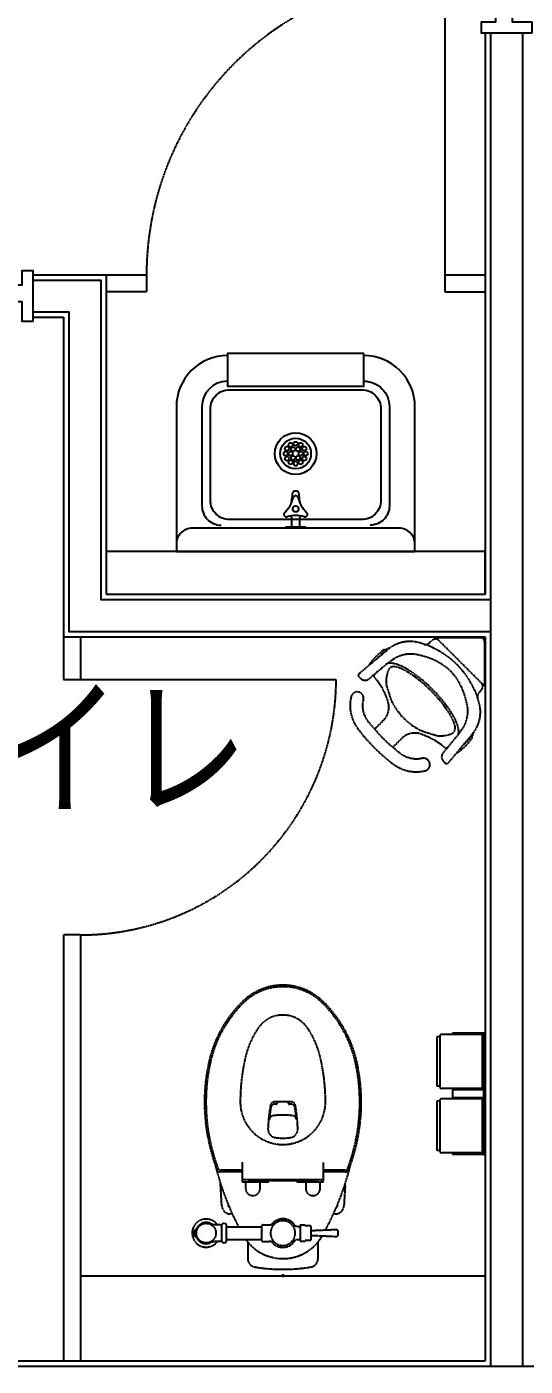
# Model space of a CAD drawing. Header units: millimetres. Extents: x 0 to 181737, y 0 to 59400.
# Drawn here: x 118759 to 119929, y 29192 to 32337 of the extents above; entities that cross this region are included whole.
import ezdxf
from ezdxf.enums import TextEntityAlignment as Align

# ---------------------------------------------------------------- set-up
doc = ezdxf.new("R2010")
doc.units = ezdxf.units.MM
doc.header["$LTSCALE"] = 0.2
doc.linetypes.add('HIDDEN', pattern=[9.525, 6.35, -3.175])
for name, color, linetype in [('A_什器', 9, 'HIDDEN'), ('A_室名', 8, 'Continuous'), ('A_建築', 8, 'Continuous')]:
    doc.layers.add(name, color=color, linetype=linetype)
doc.styles.get("Standard").update_dxf_attribs({"font": 'simplex.shx', "width": 0.8, "bigfont": 'extfont2.shx'})

# ---------------------------------------------------------------- blocks, each defined once
blk = doc.blocks.new('INS-GZ54L')
at = {"color": 0}
for p, q in [((-51, 133.5), (-58, 133.5)), ((-58, 133.5), (-58, 17.5)), ((-51, 135), (-51, 16)), ((49.4, 139), (-47, 139)), ((52, 142.5), (-21, 142.5)), ((-21, 142.5), (-21, 140)), ((52.5, 140), (-21, 140)), ((49.4, 12), (49.4, 139)), ((53.5, 139), (53.5, -139)), ((56, 138.5), (56, -138.5)), ((56, 125.3), (56, 120.8)), ((56, 77.8), (56, 73.3)), ((-51, 17.5), (-58, 17.5)), ((49.4, 12), (-47, 12)), ((-21, 8.8), (-21, -8.7)), ((51, 9.3), (-20.5, 9.3)), ((-18.5, 12), (-18.5, 9.3)), ((6.5, 12), (6.5, 9.3)), ((51.5, 11), (41.5, 11)), ((41.5, 11), (41.5, 9.5)), ((51.5, 9.5), (41.5, 9.5)), ((51.5, 8.8), (51.5, -8.7)), ((52, 9), (52, -9)), ((53.5, 9), (53.5, -9)), ((56, 30.3), (56, 25.8)), ((-51, -17.5), (-58, -17.5)), ((-58, -17.5), (-58, -133.5)), ((-51, -16), (-51, -135)), ((49.4, -12), (-47, -12)), ((51, -9.2), (-20.5, -9.2)), ((-18.5, -9.2), (-18.5, -12)), ((6.5, -9.2), (6.5, -12)), ((51.5, -9.5), (41.5, -9.5)), ((41.5, -9.5), (41.5, -11)), ((51.5, -11), (41.5, -11)), ((49.4, -139), (49.4, -12)), ((56, -25.7), (56, -30.2)), ((56, -73.2), (56, -77.7)), ((56, -120.7), (56, -125.2)), ((-51, -133.5), (-58, -133.5)), ((49.4, -139), (-47, -139)), ((52.5, -140), (-21, -140)), ((-21, -140), (-21, -142.5)), ((52, -142.5), (-21, -142.5))]:
    blk.add_line(p, q, dxfattribs=at)
for centre, radius, start, end in [((-47, 135), 4, 90, 180), ((52, 138.5), 4, 0, 90), ((52.5, 139), 1, 0, 90), ((-47, 16), 4, 180, 270), ((-20.5, 8.8), 0.5, 90, 180), ((51, 8.8), 0.5, 0, 90), ((51.5, 9), 2, 0, 90), ((51.5, 9), 0.5, 0, 90), ((-47, -16), 4, 90, 180), ((-20.5, -8.7), 0.5, 180, 270), ((51, -8.7), 0.5, 270, 0), ((51.5, -9), 0.5, 270, 0), ((51.5, -9), 2, 270, 0), ((-47, -135), 4, 180, 270), ((52, -138.5), 4, 270, 0), ((52.5, -139), 1, 270, 0)]:
    blk.add_arc(centre, radius, start, end, dxfattribs=at)

msp = doc.modelspace()

# ---------------------------------------------------------------- linework, layer by layer
at = {"layer": 'A_什器'}
for points in [[(119039.8, 31755, -0.4142136), (119739.8, 32455), (119739.8, 31715), (119834.8, 31715)], [(118844.8, 30905), (118844.8, 30805), (119484.8, 30805, -0.4142136), (118884.8, 30205), (118884.8, 29205)], [(119608.54, 30877.46, 0.0936518), (119610.21, 30878.26, -0.2266549), (119677.96, 30891.29)], [(119691.58, 30887.2, 0.0190956), (119677.96, 30891.29)], [(119691.58, 30887.2, 0.2620564), (119701.22, 30889.01), (119710.14, 30896.5, -0.3888956), (119726.34, 30895.79)], [(119713.08, 30878.49, 0.0694841), (119691.58, 30887.2)], [(119830.1, 30792.04), (119825.34, 30796.79), (119726.34, 30895.79), (119721.84, 30900.29, -0.6681786), (119723.15, 30903.44)], [(119723.15, 30903.44), (119833.24, 30903.44), (119833.24, 30793.34, -0.6681786), (119830.1, 30792.04)], [(119833.24, 30893.44, 0.4142136), (119823.24, 30903.44)], [(119538.55, 30818.33), (119562.38, 30838.33), (119606.29, 30875.18, -0.0155984), (119610.21, 30878.26)], [(119578.33, 30858.54, 0.0354965), (119562.93, 30840.48)], [(119596.39, 30873.94, 0.0396252), (119578.33, 30858.54)], [(119604.55, 30876.39, 0.1316476), (119602.31, 30875.09), (119600.54, 30873.33), (119582.2, 30854.98)], [(119600.54, 30873.33, 0.4076668), (119596.39, 30873.94)], [(119674.15, 30862.93, 0.2054191), (119618.36, 30851.46)], [(119699.83, 30856.14, 0.0246696), (119674.15, 30862.93)], [(119733.44, 30840.1, 0.0618252), (119699.83, 30856.14)], [(119768.8, 30839.19, 0.0858593), (119713.08, 30878.49)], [(119538.55, 30818.33, 0.4399909), (119538.22, 30810.96), (119541.97, 30807.22)], [(119770.73, 30674.19), (119771.09, 30674.65), (119772.24, 30678.49), (119772.49, 30681.9), (119772.41, 30684.86), (119771.54, 30691.13), (119769.55, 30698.52), (119766.4, 30706.67), (119762.26, 30715.22), (119751.96, 30732.39), (119737.79, 30751.75), (119720.82, 30771.46), (119710.93, 30781.38), (119701.01, 30791.26), (119681.3, 30808.23), (119661.94, 30822.41), (119644.77, 30832.71), (119636.22, 30836.85), (119628.07, 30839.99), (119620.69, 30841.99), (119614.42, 30842.86), (119611.45, 30842.94), (119608.04, 30842.69), (119604.2, 30841.54), (119577.99, 30819.55), (119562.22, 30806.33, -0.3888638), (119541.97, 30807.22)], [(119562.93, 30840.48, 0.191422), (119562.38, 30838.33)], [(119577.99, 30819.55, 0.0455567), (119573.51, 30814.16)], [(119772.36, 30799.51, 0.1203401), (119733.44, 30840.1)], [(119808.04, 30783.53, 0.0858592), (119768.74, 30839.25)], [(119573.51, 30814.16, 0.2900947), (119573.68, 30810.85), (119582.09, 30800.6), (119591.02, 30787.24), (119598.28, 30773.43), (119605.46, 30755.9, -0.3021432), (119595.99, 30708.86)], [(119790.87, 30751.69, 0.0798344), (119772.36, 30799.51)], [(119826.05, 30780.59, 0.3888793), (119825.34, 30796.79)], [(119530.83, 30774.97, 0.2794182), (119519.82, 30763.98), (119517.67, 30750.96), (119517.53, 30737.65), (119519.43, 30724.34), (119523.31, 30711.36), (119529.1, 30699), (119536.67, 30687.57)], [(119548.19, 30766.26, 0.3675402), (119530.83, 30774.97)], [(119548.95, 30756.81, 0.1621208), (119548.19, 30766.26)], [(119816.76, 30762.03, 0.0694839), (119808.04, 30783.53)], [(119818.57, 30771.67, 0.2620558), (119816.76, 30762.03, -0.0190969), (119820.84, 30748.4)], [(119792.68, 30716.78, 0.1135491), (119790.88, 30751.69)], [(119807.82, 30680.66, 0.2266517), (119820.84, 30748.4)], [(119778.19, 30684.52, 0.1182501), (119792.68, 30716.78)], [(119536.67, 30687.57, 0.0321029), (119574.44, 30644.64)], [(119575.27, 30688.14, 0.0224821), (119595.66, 30665.85)], [(119595.66, 30665.86, 0.0224831), (119617.97, 30645.49)], [(119704.06, 30609.92, 0.2597744), (119693.05, 30619.51), (119689.79, 30619.83), (119686.36, 30619.4), (119677.68, 30617.98), (119668.8, 30617.94), (119659.94, 30619.26), (119651.3, 30621.9), (119643.07, 30625.8), (119635.41, 30630.6), (119617.97, 30645.49), (119638.67, 30666.19, -0.3021447), (119685.7, 30675.65)], [(119788.34, 30648.53, 0.039625), (119803.75, 30666.59)], [(119803.75, 30666.59, 0.4431662), (119802.83, 30670.94)], [(119804.65, 30672.75, 0.1316261), (119805.94, 30675), (119807.01, 30678.99, -0.093656), (119807.82, 30680.66)], [(119804.73, 30676.74, 0.0155984), (119807.82, 30680.66)], [(119574.44, 30644.64, 0.0319045), (119617.12, 30607.12), (119628.56, 30599.55), (119640.91, 30593.76), (119653.9, 30589.87), (119667.2, 30587.98), (119680.52, 30588.11), (119693.54, 30590.27, 0.1895463), (119702.5, 30596.61)], [(119735.89, 30632.67, 0.3888902), (119736.77, 30612.42), (119740.52, 30608.67)], [(119743.96, 30643.71, 0.04556), (119748.34, 30647.51), (119735.89, 30632.67)], [(119740.65, 30643.88, 0.2901048), (119743.96, 30643.71)], [(119767.74, 30632.66, 0.2262551), (119770.28, 30633.12)], [(119770.28, 30633.12, 0.0354966), (119788.34, 30648.53)], [(119702.5, 30596.61, 0.2356576), (119704.06, 30609.92)], [(119740.52, 30608.67, 0.4399992), (119747.88, 30608.99)], [(119450.38, 30047.33, 0.3993208), (119269.23, 30047.33, 0.146817), (119190.33, 29909.34)], [(119452.79, 30049.87, 0.3993209), (119266.81, 30049.87)], [(119266.81, 30049.87, 0.146817), (119186.92, 29910.13)], [(119529.28, 29909.34, 0.146817), (119450.38, 30047.33)], [(119532.69, 29910.13, 0.146817), (119452.79, 30049.87)], [(119417.47, 29986.69, 0.525711), (119302.14, 29986.69)], [(119302.14, 29986.69, 0.0924479), (119272.34, 29919.68)], [(119447.26, 29919.68, 0.0924478), (119417.47, 29986.69)], [(119186.92, 29910.13, 0.057025), (119175.8, 29813)], [(119190.33, 29909.34, 0.057025), (119179.3, 29813)], [(119272.34, 29919.68, 0.0585781), (119259.8, 29813)], [(119459.8, 29813, 0.0585781), (119447.26, 29919.68)], [(119540.3, 29813, 0.0570249), (119529.28, 29909.34)], [(119543.8, 29813, 0.0570249), (119532.69, 29910.13)], [(119175.8, 29813, 0.0907283), (119204.96, 29653.67)], [(119179.3, 29813, 0.0890337), (119207.17, 29657.72)], [(119259.8, 29813, 0.9999998), (119459.8, 29813)], [(119377.8, 29729.36, 0.3707699), (119394.8, 29749.14, 0.0349275), (119389.31, 29804.68, 0.3657027), (119379.45, 29813.01), (119340.16, 29813.01, 0.3657027), (119330.3, 29804.68, 0.0349275), (119324.8, 29749.14)], [(119347.3, 29813.01), (119347.3, 29811.01, -0.4142136), (119344.3, 29808.01), (119341.36, 29808.01, 0.3691596), (119331.48, 29799.56), (119330.94, 29796, 0.015429), (119328.09, 29771.61, -0.3567219), (119336.91, 29780.69)], [(119336.91, 29780.69, -0.0574229), (119382.7, 29780.69, -0.3567219), (119391.52, 29771.61, 0.015429), (119388.67, 29796), (119388.12, 29799.56, 0.3691596), (119378.24, 29808.01), (119375.3, 29808.01, -0.4142136), (119372.3, 29811.01), (119372.3, 29813.01)], [(119540.3, 29813, -0.0890337), (119512.43, 29657.72, -0.3136141), (119504.93, 29652.5), (119456.3, 29652.5, 0.4142136), (119455.3, 29651.5)], [(119543.8, 29813, -0.0907282), (119514.65, 29653.67, -0.3117687), (119507.17, 29648.5), (119456.3, 29648.5, 0.4142136), (119455.3, 29647.5)], [(119324.8, 29749.14, 0.3707701), (119341.8, 29729.36, 0.0754266), (119377.8, 29729.36)], [(119201.56, 29662.93, 0.0590931), (119255.8, 29519.75)], [(119264.3, 29647.5, 0.4142136), (119263.3, 29648.5), (119212.44, 29648.5, -0.3117688), (119204.96, 29653.67)], [(119264.3, 29651.5, 0.4142136), (119263.3, 29652.5), (119214.68, 29652.5, -0.313614), (119207.17, 29657.72)], [(119264.3, 29671.17), (119264.3, 29626, 0.4142136), (119265.3, 29625), (119279.8, 29625, 0.4142136), (119280.8, 29626), (119280.8, 29627.77, -0.4142136), (119281.8, 29628.77), (119437.8, 29628.77, -0.4142136), (119438.8, 29627.77), (119438.8, 29626, 0.4142136), (119439.8, 29625), (119454.3, 29625, 0.4142136), (119455.3, 29626), (119455.3, 29671.17)], [(119488.03, 29571.73, 0.0369765), (119518.04, 29662.93)], [(119272.3, 29625), (119272.3, 29610, 1), (119306.3, 29610), (119306.3, 29625)], [(119281.8, 29628.77), (119281.8, 29626, 0.4142136), (119282.8, 29625), (119325.8, 29625, 0.4142136), (119326.8, 29626), (119326.8, 29628.77)], [(119392.8, 29628.77), (119392.8, 29626, 0.4142136), (119393.8, 29625), (119436.8, 29625, 0.4142136), (119437.8, 29626), (119437.8, 29628.77)], [(119413.3, 29625), (119413.3, 29610, 1), (119447.3, 29610), (119447.3, 29625)], [(119241.11, 29549.82, 0.0238746), (119237.3, 29550), (119236.52, 29550, -0.3955245), (119216.56, 29568.72), (119213.76, 29615.73), (119213.47, 29621.15)], [(119213.76, 29615.73, 0.1997916), (119218.77, 29605.35)], [(119500.84, 29605.35, 0.1997916), (119505.85, 29615.73), (119503.05, 29568.72, -0.3955245), (119483.09, 29550)], [(119231.58, 29571.73, 0.3753759), (119234.38, 29565.06)], [(119485.22, 29565.06, 0.3753759), (119488.03, 29571.73), (119485.22, 29565.06, -0.0064088), (119478.49, 29549.82)], [(119206.05, 29525, 2.9624396), (119206.05, 29485)], [(119190.14, 29482.3, -1.5541181), (119190.14, 29527.7, 0.1072269), (119202.57, 29525), (119213.1, 29525), (119213.1, 29524), (119215.8, 29524), (119215.8, 29486), (119213.1, 29486), (119213.1, 29485), (119202.57, 29485, 0.1072269), (119190.14, 29482.3)], [(119215.8, 29485.25, 0.4583334), (119227.8, 29485.25), (119227.8, 29524.75, 0.4583334), (119215.8, 29524.75), (119215.8, 29485.25)], [(119309.83, 29521.09, -0.4545854), (119312.8, 29524.5), (119327.22, 29524.5, 0.0412705), (119332.97, 29524.97, 0.0651058), (119341.65, 29527.61, 0.4795854), (119341.65, 29482.38, 0.1057293), (119327.22, 29485.5)], [(119388.71, 29521.84, 0.538011), (119332.97, 29524.97)], [(119400.3, 29522.5), (119399.8, 29522.5, -0.4372631), (119397.65, 29520.51, -0.1304503), (119380.38, 29525.44, 0.3836354), (119341.65, 29527.61)], [(119459.56, 29511.73, 0.0163625), (119478.49, 29549.82, -0.0238746), (119482.31, 29550), (119483.09, 29550)], [(119152.29, 29508), (119149.3, 29508, 0.4142136), (119148.3, 29507), (119148.3, 29505), (119148.3, 29502, 0.4142045), (119149.3, 29501), (119152.36, 29501)], [(119152.7, 29497.86, 0.3744367), (119153.69, 29497), (119154.8, 29497), (119154.8, 29513), (119153.69, 29513, 0.3744367), (119152.7, 29512.14, 0.0689538), (119152.7, 29497.86)], [(119154.8, 29510.75, 0.4142136), (119155.3, 29510.25), (119155.42, 29510.25)], [(119155.42, 29499.75), (119155.3, 29499.75, 0.4142136), (119154.8, 29499.25)], [(119309.8, 29521.09), (119309.8, 29488.5, 0.4143104), (119312.8, 29485.5), (119327.22, 29485.5)], [(119341.65, 29482.38, 0.1707354), (119359.8, 29476, 0.6669356), (119380.38, 29525.44)], [(119362.8, 29445.04, 0.2612843), (119452.28, 29498.59)], [(119400.3, 29487.5), (119400.3, 29486.5, 0.0219706), (119400.93, 29486), (119411.68, 29486, 0.0219741), (119412.3, 29486.5, -0.3779518), (119414.29, 29488.25), (119424, 29488.25, 0.4142136), (119426, 29490.25), (119426, 29499.59), (119426, 29510.41), (119426, 29519.75, 0.4142128), (119424, 29521.75), (119414.29, 29521.75, -0.3779464), (119412.3, 29523.5, 0.0219743), (119411.68, 29524), (119400.93, 29524, 0.02197), (119400.3, 29523.5), (119400.3, 29487.5), (119399.8, 29487.5, 0.4015183), (119397.89, 29489.5, 0.1322161), (119380.38, 29484.56)], [(119426, 29499.59, -0.067752), (119427.08, 29499.69), (119485.37, 29497.14, 0.3734155), (119489.48, 29500.4, 0.0927762), (119489.48, 29509.6, 0.3733594), (119485.37, 29512.86), (119427.08, 29510.31, -0.0677545), (119426, 29510.41)], [(119272.64, 29490.25, 0.156388), (119324.55, 29451)], [(119277.3, 29484.1), (119277.3, 29445.17, 0.3666079), (119294.01, 29425.44, 0.0431416), (119361.95, 29420.04, 0.0405129), (119425.59, 29425.44, 0.3666079), (119442.3, 29445.17), (119442.3, 29484.1)], [(119332.97, 29485.02, 0.5379195), (119388.71, 29488.16)], [(119299.8, 29463.49, 0.0652977), (119324.55, 29451)], [(119324.55, 29451), (119325.59, 29451, 0.0752454), (119356.8, 29445.07, 0.0922086), (119395.06, 29451, 0.056795), (119416.79, 29461.51)], [(119324.55, 29451), (119325.59, 29451, 0.0752454), (119356.8, 29445.07)]]:
    msp.add_lwpolyline(points, format="xyb", dxfattribs=at)
for points in [[(118944.8, 31755), (119039.8, 31755), (119039.8, 31715), (118944.8, 31715)], [(119739.8, 31755), (119834.8, 31755)], [(118884.8, 30905), (118884.8, 30805)], [(119724.45, 30903.44), (119724.45, 30905), (119759.45, 30905), (119759.45, 30903.44)], [(119622.44, 30854.05), (119618.36, 30851.46), (119614.08, 30848.63), (119609.6, 30845.54), (119604.2, 30841.54), (119603.74, 30841.18)], [(119608.54, 30877.46), (119604.55, 30876.39)], [(119833.24, 30829.64), (119834.8, 30829.64), (119834.8, 30794.64), (119833.24, 30794.64)], [(119595.99, 30708.86), (119575.27, 30688.14), (119560.16, 30705.85), (119555.36, 30713.52), (119551.46, 30721.75), (119548.81, 30730.39), (119547.49, 30739.25), (119547.54, 30748.12), (119548.95, 30756.81)], [(119826.05, 30780.59), (119818.57, 30771.67)], [(119740.65, 30643.88), (119730.4, 30652.29), (119717.04, 30661.22), (119703.24, 30668.48), (119685.7, 30675.65)], [(119804.73, 30676.74), (119767.74, 30632.66), (119747.88, 30608.99)], [(119748.34, 30647.51), (119771.09, 30674.65), (119775.1, 30680.05), (119778.19, 30684.52)], [(119784.54, 30652.64), (119804.65, 30672.75)], [(118884.8, 30205), (118844.8, 30205), (118844.8, 29205)], [(119373.3, 29808.01), (119373.95, 29808.01)], [(119455.3, 29629.68), (119264.3, 29629.68)], [(119505.85, 29615.73), (119506.14, 29621.15)], [(119227.8, 29519.75), (119310.8, 29519.75)], [(119227.8, 29490.25), (119309.8, 29490.25)], [(119442.31, 29445.17), (119442.31, 29484.1)], [(118884.8, 29405), (119834.8, 29405)]]:
    msp.add_lwpolyline(points, dxfattribs=at)
at = {"layer": 'A_什器', "linetype": 'Continuous', "lineweight": -3}
for points in [[(119229.8, 31565, 0.4142136), (119109.8, 31445), (119109.8, 31105), (119669.8, 31105), (119669.8, 31445, 0.4142136), (119549.8, 31565)], [(119229.8, 31505, 0.4142133), (119169.8, 31445), (119169.8, 31212, 0.4142136), (119214.8, 31167)], [(119549.8, 31505, -0.4142136), (119609.8, 31445), (119609.8, 31212, -0.4142136), (119564.8, 31167)], [(119391.98, 31363, -4.358912), (119387.62, 31363), (119391.98, 31363)], [(119387.62, 31307), (119391.98, 31307, 4.358912), (119387.62, 31307)], [(119364.11, 31196.94, 0.1561887), (119383.93, 31231.27)], [(119380.23, 31222.84, 0.0556725), (119382.3, 31240.48, -0.9945649), (119397.3, 31240.48)], [(119395.66, 31231.27, 0.8062423), (119383.93, 31231.27)], [(119395.66, 31231.27, 0.1561887), (119415.48, 31196.94)], [(119397.3, 31240.48, 0.0528562), (119399.17, 31223.72)], [(119364.11, 31196.94, 0.8062423), (119369.98, 31186.79)], [(119409.62, 31186.79, 0.8062432), (119415.48, 31196.94)], [(119409.62, 31186.79, 0.1561887), (119369.98, 31186.79)], [(119381, 31162.5), (119381, 31179.42, 0.0612444), (119379.81, 31189.11)], [(119399.79, 31189.11, 0.0612447), (119398.6, 31179.42), (119398.6, 31162.5)], [(119669.8, 31123, 0.4142136), (119632.8, 31160), (119146.8, 31160, 0.4142136), (119109.8, 31123)]]:
    msp.add_lwpolyline(points, format="xyb", dxfattribs=at)
msp.add_lwpolyline([(119549.8, 31570), (119229.8, 31570), (119229.8, 31493.3), (119549.8, 31493.3)], close=True, dxfattribs=at)
msp.add_lwpolyline([(119589.8, 31225, -0.4142136), (119544.8, 31180), (119234.8, 31180, -0.4142136), (119189.8, 31225), (119189.8, 31440, -0.4142136), (119234.8, 31485), (119544.8, 31485, -0.4142136), (119589.8, 31440)], format="xyb", close=True, dxfattribs=at)
msp.add_lwpolyline([(119412.8, 31160), (119412.8, 31162.5), (119366.8, 31162.5), (119366.8, 31160)], dxfattribs=at)
at = {"layer": 'A_什器'}
msp.add_lwpolyline([(119680.73, 30686.45), (119683.92, 30685.02), (119687.53, 30683.66), (119691.25, 30682.38), (119694.79, 30681.21), (119703.09, 30678.55), (119710.57, 30676.19), (119717.32, 30674.12), (119724.12, 30672.38), (119729.26, 30672.47), (119734.35, 30672.74), (119739.38, 30673.19), (119745.06, 30674.14), (119750.86, 30675.69), (119756.49, 30677.79), (119758.51, 30678.87), (119760.29, 30680.29), (119761.74, 30681.97), (119762.84, 30683.81), (119763.67, 30685.92), (119764.22, 30688.43), (119764.38, 30691.29), (119764.11, 30694.51), (119763.36, 30698.09), (119762.13, 30702.05), (119760.39, 30706.45), (119758.13, 30711.31), (119755.31, 30716.7), (119750.58, 30724.81), (119744.73, 30733.8), (119737.65, 30743.67), (119729.17, 30754.43), (119719.15, 30766.01), (119707.7, 30778.03), (119695.57, 30789.59), (119683.98, 30799.62), (119673.22, 30808.1), (119663.36, 30815.17), (119654.36, 30821.02), (119646.25, 30825.76), (119640.86, 30828.58), (119636, 30830.84), (119631.61, 30832.57), (119627.64, 30833.81), (119624.06, 30834.55), (119620.84, 30834.83), (119617.98, 30834.66), (119615.48, 30834.12), (119613.36, 30833.29), (119611.52, 30832.18), (119609.84, 30830.73), (119608.42, 30828.95), (119607.34, 30826.94), (119605.24, 30821.3), (119603.69, 30815.5), (119602.75, 30809.83), (119602.3, 30804.79), (119602.02, 30799.7), (119601.96, 30793.89), (119603.68, 30787.77), (119605.75, 30781.02), (119608.11, 30773.53), (119610.76, 30765.24), (119611.93, 30761.7), (119613.22, 30757.97), (119614.57, 30754.37), (119616, 30751.18), (119625.51, 30735.19), (119636.95, 30720.49), (119643.49, 30713.94), (119650.04, 30707.39), (119664.75, 30695.96)], close=True, dxfattribs=at)
at = {"layer": 'A_什器', "linetype": 'Continuous', "lineweight": -3}
for centre, radius in [((119389.8, 31335), 49), ((119389.8, 31335), 36), ((119369.45, 31346.75), 5), ((119378.05, 31355.35), 5), ((119401.55, 31355.35), 5), ((119410.15, 31346.75), 5), ((119366.3, 31335), 5), ((119369.45, 31323.25), 5), ((119378.05, 31335), 5), ((119378.05, 31314.65), 5), ((119383.92, 31345.18), 5), ((119383.92, 31324.82), 5), ((119395.67, 31345.18), 5), ((119395.67, 31324.82), 5), ((119401.55, 31335), 5), ((119401.55, 31314.65), 5), ((119410.15, 31323.25), 5), ((119413.3, 31335), 5), ((119389.8, 31205), 7)]:
    msp.add_circle(centre, radius, dxfattribs=at)
at = {"layer": 'A_什器'}
for centre, radius in [((119179.8, 29505), 23), ((119359.8, 29405), 2)]:
    msp.add_circle(centre, radius, dxfattribs=at)
at = {"layer": 'A_什器', "linetype": 'Continuous'}
msp.add_circle((119359.8, 29405), 2, dxfattribs=at)
at = {"layer": 'A_什器', "linetype": 'Continuous', "lineweight": -3}
msp.add_point((119359.8, 29405), dxfattribs=at)
msp.add_point((119359.8, 29405), dxfattribs=at)
at = {"layer": 'A_建築'}
for p, q in [((119834.8, 32323), (119834.8, 31005)), ((118772.8, 31755), (118944.8, 31755)), ((118944.8, 31755), (118944.8, 31005)), ((118772.8, 31655), (118844.8, 31655)), ((118844.8, 31655), (118844.8, 30905)), ((118944.8, 31005), (119834.8, 31005)), ((118844.8, 30905), (119834.8, 30905)), ((119834.8, 30905), (119834.8, 29205)), ((117314.8, 29205), (119834.8, 29205))]:
    msp.add_line(p, q, dxfattribs=at)
for points in [[(119944.8, 32323), (119944.8, 32348), (119898.8, 32348), (119898.8, 32363), (119858.8, 32363), (119858.8, 32348), (119824.8, 32348), (119824.8, 32323), (119944.8, 32323)], [(118772.8, 31645), (118747.8, 31645), (118747.8, 31691), (118732.8, 31691), (118732.8, 31731), (118747.8, 31731), (118747.8, 31765), (118772.8, 31765), (118772.8, 31645)]]:
    msp.add_lwpolyline(points, dxfattribs=at)
at = {"layer": 'A_建築', "linetype": 'Continuous'}
for points in [[(119847.3, 32323), (119847.3, 29192.5)], [(119922.3, 32323), (119922.3, 29192.5)], [(118772.8, 31742.5), (118932.3, 31742.5), (118932.3, 30992.5), (119847.3, 30992.5)], [(118772.8, 31667.5), (118857.3, 31667.5), (118857.3, 30917.5), (119847.3, 30917.5)], [(114764.8, 29192.5), (121964.8, 29192.5)]]:
    msp.add_lwpolyline(points, dxfattribs=at)
at = {"layer": 'A_建築'}
msp.add_lwpolyline([(118944.8, 31005), (119834.8, 31005), (119834.8, 31105), (118944.8, 31105)], close=True, dxfattribs=at)

# ---------------------------------------------------------------- block references
at = {"layer": 'A_什器'}
msp.add_blockref('INS-GZ54L', (119778.8, 29832.11), dxfattribs=at)

# ---------------------------------------------------------------- texts
at = {"layer": 'A_室名', "width": 0.9}
msp.add_text('男子トイレ', height=300, dxfattribs=at).set_placement((117793.64, 30783.23), align=Align.TOP_LEFT)

doc.saveas('drawing.dxf')
